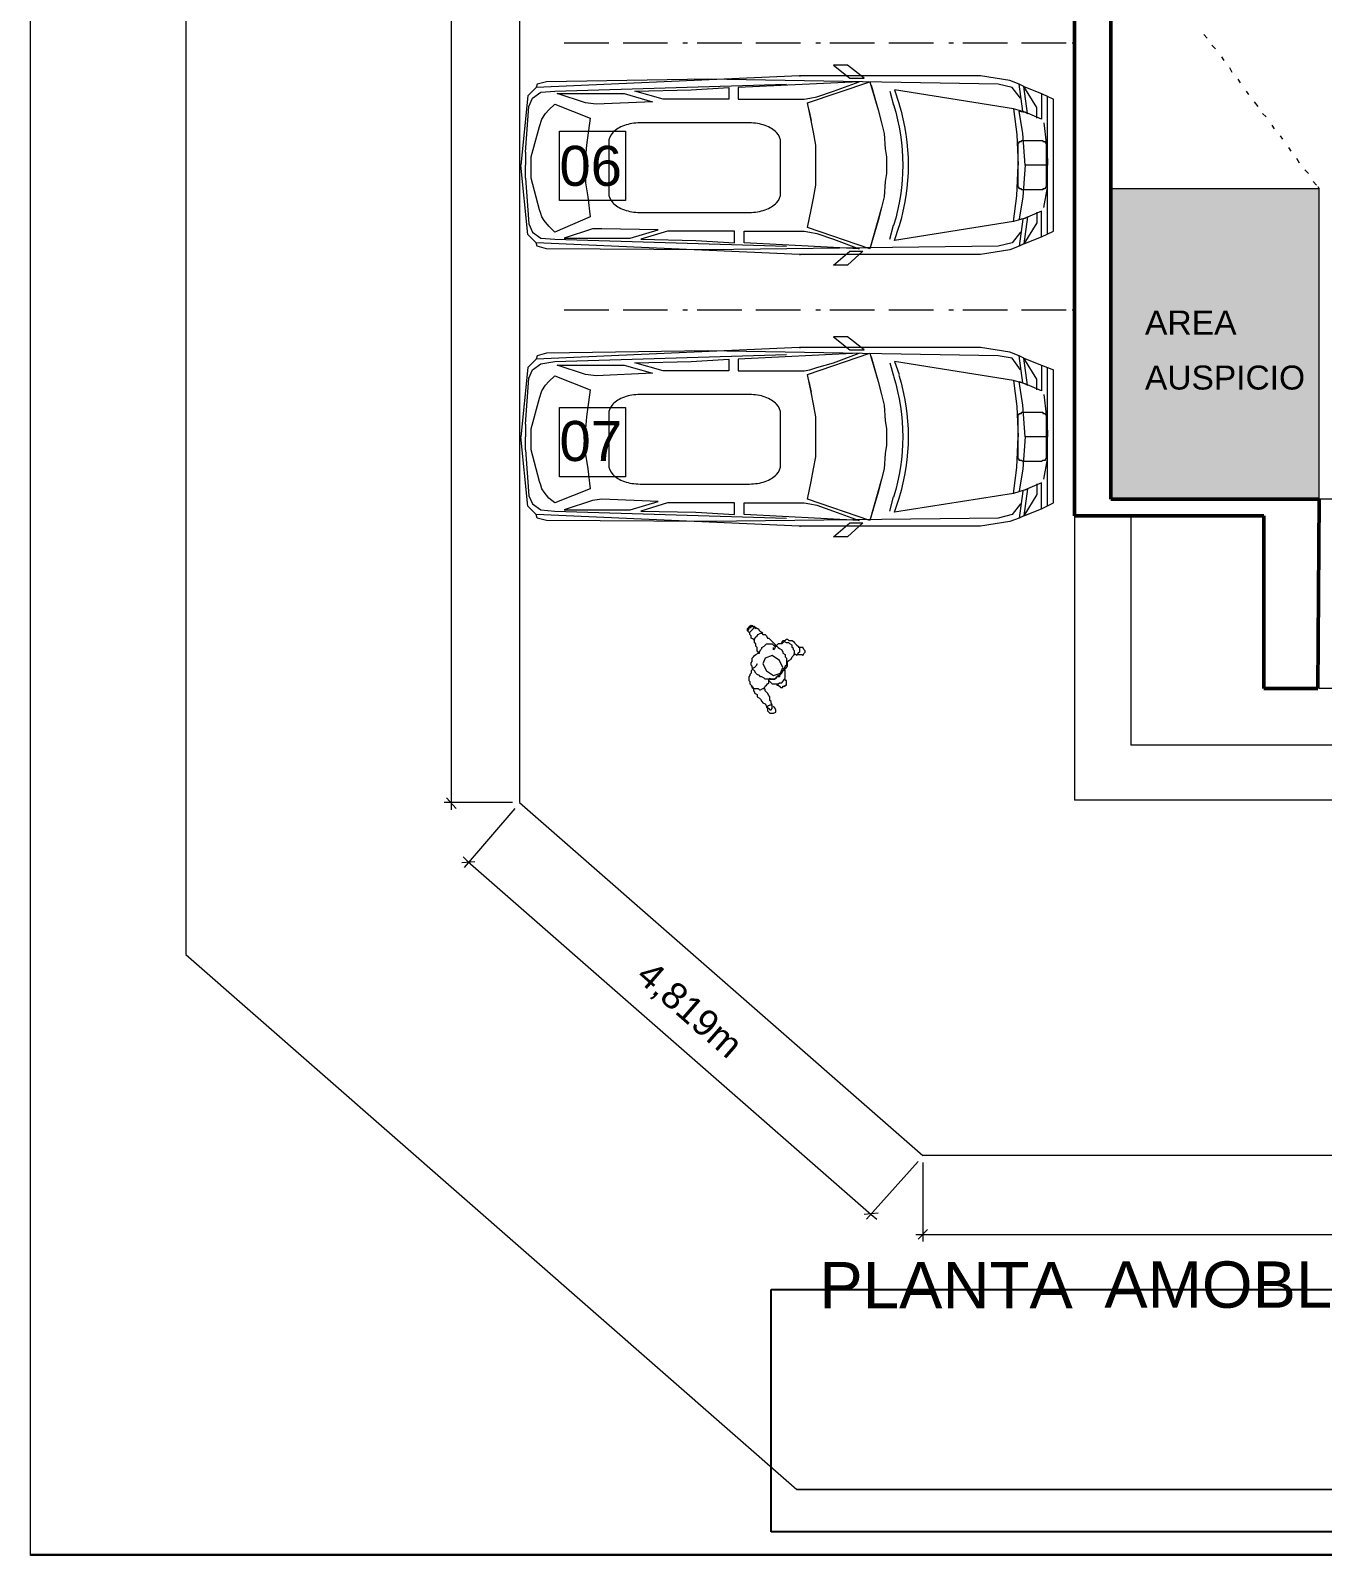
# Model space of a CAD drawing. Header units: millimetres. Extents: x 0.4 to 34.5, y 0.3 to 53.8.
# Drawn here: x 0.35 to 11.98, y 0.34 to 14.07 of the extents above; entities that cross this region are included whole.
import ezdxf

# ---------------------------------------------------------------- set-up
doc = ezdxf.new("R2010")
doc.units = ezdxf.units.MM
doc.header["$MEASUREMENT"] = 0
doc.layers.add('Layer 1', color=7, linetype='Continuous')
picture_1 = doc.add_image_def('image1.png', size_in_pixel=(650, 299))

# ---------------------------------------------------------------- blocks, each defined once
blk = doc.blocks.new('block 3')
at = {"layer": 'Layer 1', "lineweight": 0}
blk.add_lwpolyline([(7.021, 0.556), (12.249, 0.556), (12.249, 2.736), (7.021, 2.736), (7.021, 0.556)], dxfattribs=at)
at = {"layer": 'Layer 1'}
image = blk.add_image(picture_1, insert=(7.021, 0.556), size_in_units=(5.228, 2.18), dxfattribs=at)
blk = doc.blocks.new('block 2')
at = {"layer": 'Layer 1', "lineweight": 0}
blk.add_lwpolyline([(7.021, 2.736), (12.249, 2.736), (12.249, 0.556), (7.021, 0.556), (7.021, 2.736)], dxfattribs=at)
at = {"layer": 'Layer 1'}
blk.add_blockref('block 3', (0, 0), dxfattribs=at)

msp = doc.modelspace()

# ---------------------------------------------------------------- hatches: boundary and pattern name
at = {"layer": 'Layer 1', "true_color": 0xdddddd}
msp.add_hatch(color=254, dxfattribs=at).paths.add_polyline_path([(10.079, 9.848), (11.953, 9.848), (11.953, 12.642), (10.079, 12.642)])

# ---------------------------------------------------------------- linework, layer by layer
at = {"layer": 'Layer 1', "color": 7, "lineweight": 5, "true_color": 0xffffff}
for points in [[(30.94, 35.704), (30.051, 53.654), (1.75, 51.58), (1.75, 5.752), (7.253, 0.937), (32.686, 0.937), (32.326, 8.144)], [(1.75, 51.58), (1.75, 5.752)], [(4.756, 44.372), (4.756, 7.118)], [(10.915, 14.029), (10.947, 13.997)], [(5.158, 13.955), (5.56, 13.955)], [(5.687, 13.955), (6.089, 13.955)], [(6.227, 13.955), (6.269, 13.955)], [(6.354, 13.955), (6.756, 13.955)], [(6.883, 13.955), (7.285, 13.955)], [(7.423, 13.955), (7.465, 13.955)], [(7.55, 13.955), (7.952, 13.955)], [(8.079, 13.955), (8.481, 13.955)], [(8.619, 13.955), (8.661, 13.955)], [(8.746, 13.955), (9.148, 13.955)], [(9.275, 13.955), (9.677, 13.955)], [(9.73, 13.955), (9.751, 13.955)], [(10.989, 13.933), (11.021, 13.902)], [(7.857, 13.637), (7.708, 13.754), (7.581, 13.754), (7.73, 13.637), (7.857, 13.637)], [(11.074, 13.828), (11.095, 13.796)], [(11.148, 13.732), (11.169, 13.69)], [(7.275, 13.658), (4.904, 13.552)], [(9.264, 13.457), (9.19, 13.552), (9.063, 13.584), (6.449, 13.627), (4.999, 13.605), (4.914, 13.584), (4.904, 13.552)], [(7.581, 13.521), (7.814, 13.605), (6.724, 13.552), (6.724, 13.447), (7.253, 13.447), (7.317, 13.447), (7.37, 13.457), (7.433, 13.468), (7.581, 13.521)], [(9.476, 13.235), (9.497, 13.055), (9.508, 12.896), (9.508, 12.854), (9.307, 12.854), (9.285, 13.14), (9.254, 13.341), (9.307, 13.33), (9.328, 13.32), (9.296, 13.563), (9.254, 13.584), (9.169, 13.616), (8.904, 13.658), (7.275, 13.658), (7.285, 13.658)], [(7.423, 12.854), (7.423, 12.939), (7.423, 13.034), (7.402, 13.15), (7.38, 13.256), (7.349, 13.415), (7.91, 13.605), (7.984, 13.351), (8.015, 13.235), (8.037, 13.14), (8.047, 13.002), (8.058, 12.928), (8.058, 12.854), (8.058, 12.78), (8.047, 12.706), (8.037, 12.568), (8.015, 12.473), (7.984, 12.356), (7.91, 12.102), (7.349, 12.293), (7.38, 12.452), (7.402, 12.558), (7.423, 12.674), (7.423, 12.769), (7.423, 12.854)], [(11.222, 13.627), (11.243, 13.595)], [(4.904, 13.552), (4.83, 13.478), (4.766, 12.854)], [(4.84, 13.383), (4.872, 13.457), (4.946, 13.51), (5.073, 13.521), (7.158, 13.584)], [(5.348, 13.415), (5.094, 13.5), (5.698, 13.5), (5.952, 13.425), (5.444, 13.404), (5.348, 13.415)], [(6.64, 13.552), (6.64, 13.447), (6.047, 13.447), (5.793, 13.521), (6.301, 13.531), (6.64, 13.552)], [(7.92, 13.574), (7.984, 13.351)], [(8.089, 13.521), (8.121, 13.394)], [(9.201, 13.362), (8.132, 13.531)], [(8.132, 13.531), (8.174, 13.404)], [(9.296, 13.563), (9.455, 13.5), (9.455, 13.267), (9.307, 13.33), (9.201, 13.362), (9.233, 13.129), (9.243, 12.854)], [(9.285, 13.341), (9.254, 13.584)], [(9.412, 13.373), (9.296, 13.563)], [(9.455, 13.5), (9.561, 13.447)], [(9.508, 12.229), (9.508, 13.478)], [(11.296, 13.521), (11.318, 13.489)], [(4.809, 12.97), (4.84, 13.383)], [(5.073, 13.404), (5.391, 13.277), (5.359, 13.034), (5.348, 12.928), (5.348, 12.833), (5.348, 12.695), (5.369, 12.568), (5.391, 12.388), (5.073, 12.251), (5.02, 12.304), (4.978, 12.356), (4.957, 12.388), (4.946, 12.42), (4.936, 12.452), (4.861, 12.737), (4.861, 12.928), (4.936, 13.203), (4.957, 13.267), (4.988, 13.32), (5.02, 13.351), (5.073, 13.404)], [(7.359, 13.351), (7.38, 13.256)], [(9.412, 13.277), (9.412, 13.373)], [(9.561, 12.261), (9.561, 13.447)], [(11.37, 13.425), (11.402, 13.383)], [(11.445, 13.32), (11.476, 13.288)], [(11.529, 13.214), (11.55, 13.182)], [(9.455, 13.076), (9.465, 13.076), (9.465, 13.066), (9.476, 13.066), (9.487, 13.066), (9.487, 13.055), (9.497, 13.055), (9.497, 13.044), (9.497, 13.034), (9.497, 12.674), (9.497, 12.663), (9.497, 12.653), (9.487, 12.653), (9.487, 12.642), (9.476, 12.642), (9.465, 12.642), (9.465, 12.632), (9.455, 12.632), (9.285, 12.632), (9.275, 12.632), (9.275, 12.642), (9.264, 12.642), (9.254, 12.642), (9.254, 12.653), (9.243, 12.653), (9.243, 12.663), (9.243, 12.674), (9.243, 13.034), (9.243, 13.044), (9.243, 13.055), (9.254, 13.055), (9.254, 13.066), (9.264, 13.066), (9.275, 13.066), (9.275, 13.076), (9.285, 13.076), (9.455, 13.076)], [(11.603, 13.119), (11.624, 13.087)], [(4.809, 12.97), (4.809, 12.854)], [(11.677, 13.013), (11.699, 12.981)], [(11.751, 12.917), (11.773, 12.875)], [(4.904, 12.155), (4.83, 12.229), (4.766, 12.854)], [(4.809, 12.737), (4.809, 12.854)], [(9.476, 12.473), (9.508, 12.653), (9.508, 12.812), (9.508, 12.854), (9.307, 12.854), (9.285, 12.568), (9.254, 12.367), (9.307, 12.378), (9.328, 12.388), (9.296, 12.145), (9.254, 12.124), (9.169, 12.092), (8.904, 12.05), (7.275, 12.05), (7.285, 12.05)], [(9.296, 12.145), (9.455, 12.208), (9.455, 12.441), (9.307, 12.378), (9.201, 12.346), (9.233, 12.579), (9.243, 12.854)], [(11.826, 12.812), (11.857, 12.78)], [(4.809, 12.737), (4.84, 12.325)], [(10.079, 9.848), (11.953, 9.848), (11.953, 12.642), (10.079, 12.642), (10.079, 9.848)], [(11.9, 12.706), (11.931, 12.674)], [(11.942, 12.663), (11.953, 12.642)], [(8.015, 12.473), (7.91, 12.102)], [(9.285, 12.367), (9.254, 12.124)], [(9.412, 12.431), (9.412, 12.335)], [(4.84, 12.325), (4.872, 12.251), (4.946, 12.198), (5.073, 12.187), (7.158, 12.124)], [(9.264, 12.251), (9.19, 12.155), (9.063, 12.124), (6.449, 12.092), (4.999, 12.102), (4.914, 12.124), (4.904, 12.155)], [(5.412, 12.282), (5.158, 12.198), (5.75, 12.198), (6.004, 12.272), (5.496, 12.282), (5.412, 12.282)], [(6.692, 12.155), (6.692, 12.261), (6.089, 12.261), (5.846, 12.187), (6.343, 12.177), (6.692, 12.155)], [(6.184, 12.261), (6.089, 12.261)], [(7.581, 12.187), (7.814, 12.102), (6.777, 12.155), (6.777, 12.261), (7.253, 12.261), (7.317, 12.261), (7.37, 12.251), (7.433, 12.24), (7.581, 12.187)], [(6.777, 12.261), (7.253, 12.261)], [(8.089, 12.187), (8.121, 12.314)], [(9.201, 12.346), (8.132, 12.177)], [(8.132, 12.177), (8.174, 12.304)], [(9.412, 12.335), (9.296, 12.145)], [(9.455, 12.208), (9.561, 12.261)], [(7.275, 12.05), (4.904, 12.155)], [(7.846, 12.081), (7.708, 11.954), (7.581, 11.954), (7.73, 12.081), (7.846, 12.081)], [(5.158, 11.552), (5.56, 11.552)], [(5.687, 11.552), (6.089, 11.552)], [(6.227, 11.552), (6.269, 11.552)], [(6.354, 11.552), (6.756, 11.552)], [(6.883, 11.552), (7.285, 11.552)], [(7.423, 11.552), (7.465, 11.552)], [(7.55, 11.552), (7.952, 11.552)], [(8.079, 11.552), (8.481, 11.552)], [(8.619, 11.552), (8.661, 11.552)], [(8.746, 11.552), (9.148, 11.552)], [(9.275, 11.552), (9.677, 11.552)], [(9.73, 11.552), (9.751, 11.552)], [(7.857, 11.192), (7.708, 11.309), (7.581, 11.309), (7.73, 11.192), (7.857, 11.192)], [(4.84, 10.938), (4.872, 11.012), (4.946, 11.065), (5.073, 11.086), (7.158, 11.15)], [(7.275, 11.213), (4.904, 11.108)], [(9.264, 11.012), (9.19, 11.118), (9.063, 11.139), (6.449, 11.182), (4.999, 11.161), (4.914, 11.139), (4.904, 11.108)], [(7.581, 11.076), (7.814, 11.161), (6.724, 11.108), (6.724, 11.002), (7.253, 11.002), (7.317, 11.002), (7.37, 11.012), (7.433, 11.034), (7.581, 11.076)], [(9.476, 10.79), (9.497, 10.61), (9.508, 10.451), (9.508, 10.409), (9.307, 10.409), (9.285, 10.695), (9.254, 10.907), (9.307, 10.885), (9.328, 10.875), (9.296, 11.118), (9.254, 11.139), (9.169, 11.171), (8.904, 11.213), (7.275, 11.213), (7.285, 11.213)], [(7.423, 10.409), (7.423, 10.504), (7.423, 10.589), (7.402, 10.705), (7.38, 10.811), (7.349, 10.97), (7.91, 11.161), (7.984, 10.907), (8.015, 10.79), (8.037, 10.695), (8.047, 10.557), (8.058, 10.483), (8.058, 10.409), (8.058, 10.335), (8.047, 10.261), (8.037, 10.123), (8.015, 10.028), (7.984, 9.912), (7.91, 9.658), (7.349, 9.848), (7.38, 10.007), (7.402, 10.123), (7.423, 10.229), (7.423, 10.324), (7.423, 10.409)], [(7.92, 11.129), (7.984, 10.907)], [(9.296, 11.118), (9.455, 11.055), (9.455, 10.822), (9.307, 10.885), (9.201, 10.917), (9.233, 10.684), (9.243, 10.409)], [(9.285, 10.896), (9.254, 11.139)], [(9.412, 10.928), (9.296, 11.118)], [(4.904, 11.108), (4.83, 11.034), (4.766, 10.409)], [(5.348, 10.97), (5.094, 11.055), (5.698, 11.055), (5.952, 10.981), (5.444, 10.959), (5.348, 10.97)], [(6.64, 11.108), (6.64, 11.002), (6.047, 11.002), (5.793, 11.076), (6.301, 11.086), (6.64, 11.108)], [(8.089, 11.076), (8.121, 10.959)], [(9.201, 10.917), (8.132, 11.086)], [(8.132, 11.086), (8.174, 10.97)], [(9.455, 11.055), (9.561, 11.012)], [(9.508, 9.785), (9.508, 11.034)], [(9.561, 9.816), (9.561, 11.012)], [(4.809, 10.525), (4.84, 10.938)], [(5.073, 10.959), (5.391, 10.832), (5.359, 10.589), (5.348, 10.483), (5.348, 10.388), (5.348, 10.25), (5.369, 10.123), (5.391, 9.943), (5.073, 9.816), (5.02, 9.859), (4.978, 9.912), (4.957, 9.943), (4.946, 9.975), (4.936, 10.007), (4.861, 10.293), (4.861, 10.483), (4.936, 10.758), (4.957, 10.822), (4.988, 10.875), (5.02, 10.907), (5.073, 10.959)], [(7.359, 10.907), (7.38, 10.811)], [(9.412, 10.832), (9.412, 10.928)], [(9.455, 10.631), (9.465, 10.631), (9.465, 10.621), (9.476, 10.621), (9.487, 10.621), (9.487, 10.61), (9.497, 10.61), (9.497, 10.6), (9.497, 10.589), (9.497, 10.229), (9.497, 10.219), (9.497, 10.208), (9.487, 10.208), (9.487, 10.197), (9.476, 10.197), (9.465, 10.197), (9.455, 10.187), (9.285, 10.187), (9.275, 10.197), (9.264, 10.197), (9.254, 10.197), (9.254, 10.208), (9.243, 10.208), (9.243, 10.219), (9.243, 10.229), (9.243, 10.589), (9.243, 10.6), (9.243, 10.61), (9.254, 10.61), (9.254, 10.621), (9.264, 10.621), (9.275, 10.621), (9.275, 10.631), (9.285, 10.631), (9.455, 10.631)], [(4.809, 10.525), (4.809, 10.409)], [(4.904, 9.711), (4.83, 9.785), (4.766, 10.409)], [(4.809, 10.293), (4.809, 10.409)], [(4.809, 10.293), (4.84, 9.88)], [(9.476, 10.028), (9.508, 10.208), (9.508, 10.377), (9.508, 10.409), (9.307, 10.409), (9.285, 10.123), (9.254, 9.922), (9.307, 9.933), (9.328, 9.943), (9.296, 9.7), (9.254, 9.679), (9.169, 9.647), (8.904, 9.605), (7.275, 9.605), (7.285, 9.605)], [(9.296, 9.7), (9.455, 9.763), (9.455, 9.996), (9.307, 9.933), (9.201, 9.901), (9.233, 10.134), (9.243, 10.409)], [(8.015, 10.028), (7.91, 9.658)], [(4.84, 9.88), (4.872, 9.806), (4.946, 9.753), (5.073, 9.742), (7.158, 9.679)], [(9.201, 9.901), (8.132, 9.732)], [(9.285, 9.922), (9.254, 9.679)], [(9.412, 9.89), (9.296, 9.7)], [(9.412, 9.986), (9.412, 9.89)], [(9.264, 9.806), (9.19, 9.711), (9.063, 9.679), (6.449, 9.647), (4.999, 9.658), (4.914, 9.679), (4.904, 9.711)], [(5.412, 9.838), (5.158, 9.753), (5.75, 9.753), (6.004, 9.827), (5.496, 9.848), (5.412, 9.838)], [(6.692, 9.711), (6.692, 9.816), (6.089, 9.816), (5.846, 9.742), (6.343, 9.732), (6.692, 9.711)], [(6.184, 9.816), (6.089, 9.816)], [(7.581, 9.742), (7.814, 9.658), (6.777, 9.711), (6.777, 9.816), (7.253, 9.816), (7.317, 9.816), (7.37, 9.806), (7.433, 9.795), (7.581, 9.742)], [(6.777, 9.816), (7.253, 9.816)], [(8.089, 9.742), (8.121, 9.869)], [(8.132, 9.732), (8.174, 9.859)], [(9.455, 9.763), (9.561, 9.816)], [(16.556, 9.848), (11.953, 9.848)], [(7.275, 9.605), (4.904, 9.711)], [(7.846, 9.636), (7.708, 9.509), (7.581, 9.509), (7.73, 9.636), (7.846, 9.636)], [(9.751, 9.7), (9.751, 7.139)], [(10.259, 9.7), (10.259, 7.636)], [(6.83, 8.631), (6.83, 8.642), (6.819, 8.652), (6.809, 8.663), (6.809, 8.673), (6.809, 8.684), (6.819, 8.695), (6.83, 8.705), (6.841, 8.716), (6.841, 8.705), (6.851, 8.716), (6.851, 8.705), (6.862, 8.705), (6.872, 8.695), (6.883, 8.684)], [(6.819, 8.652), (6.809, 8.663), (6.809, 8.673), (6.819, 8.673), (6.819, 8.684), (6.83, 8.695), (6.841, 8.695), (6.841, 8.705), (6.851, 8.705), (6.862, 8.705), (6.872, 8.705), (6.872, 8.695), (6.883, 8.695), (6.883, 8.684)], [(6.872, 8.578), (6.862, 8.589), (6.841, 8.599), (6.841, 8.62), (6.83, 8.631), (6.83, 8.642), (6.83, 8.652), (6.841, 8.663), (6.862, 8.684), (6.862, 8.695), (6.883, 8.695), (6.894, 8.684), (6.904, 8.684), (6.915, 8.663), (6.936, 8.652), (6.946, 8.642)], [(6.894, 8.366), (6.883, 8.345), (6.872, 8.335), (6.851, 8.324), (6.851, 8.313), (6.841, 8.303), (6.841, 8.282), (6.83, 8.271), (6.83, 8.261), (6.819, 8.25), (6.819, 8.239), (6.819, 8.218), (6.83, 8.208), (6.83, 8.186), (6.841, 8.176), (6.851, 8.165), (6.862, 8.144), (6.872, 8.144), (6.894, 8.144), (6.904, 8.144), (6.915, 8.134), (6.925, 8.134), (6.946, 8.144), (6.957, 8.144), (6.968, 8.165), (6.978, 8.176), (6.989, 8.186), (6.999, 8.197), (6.999, 8.218), (6.999, 8.229), (7.01, 8.239), (7.01, 8.229), (7.021, 8.229), (7.031, 8.229), (7.052, 8.229), (7.063, 8.239), (7.073, 8.25), (7.084, 8.261), (7.105, 8.271), (7.116, 8.282), (7.126, 8.303), (7.137, 8.313), (7.148, 8.324), (7.158, 8.335), (7.169, 8.345), (7.169, 8.366), (7.169, 8.377), (7.169, 8.388), (7.179, 8.398), (7.2, 8.409), (7.211, 8.43), (7.222, 8.441), (7.232, 8.451), (7.232, 8.462), (7.232, 8.483), (7.222, 8.493), (7.222, 8.504), (7.211, 8.515), (7.211, 8.536), (7.19, 8.546), (7.179, 8.557), (7.169, 8.557), (7.158, 8.557), (7.137, 8.568), (7.126, 8.557), (7.116, 8.546), (7.105, 8.546), (7.084, 8.546), (7.073, 8.536), (7.063, 8.525), (7.052, 8.504), (7.042, 8.493), (7.042, 8.515)], [(7.01, 8.229), (6.989, 8.229), (6.978, 8.229), (6.968, 8.229), (6.957, 8.239), (6.936, 8.25), (6.925, 8.25), (6.915, 8.261), (6.894, 8.271), (6.883, 8.282), (6.872, 8.303), (6.862, 8.313), (6.851, 8.335), (6.851, 8.345), (6.841, 8.356), (6.841, 8.377), (6.851, 8.388), (6.851, 8.398), (6.851, 8.419), (6.862, 8.43), (6.872, 8.441), (6.883, 8.451), (6.904, 8.462), (6.915, 8.462), (6.915, 8.472), (6.925, 8.493), (6.936, 8.504), (6.936, 8.515), (6.957, 8.525), (6.968, 8.536), (6.978, 8.546), (6.989, 8.546), (6.999, 8.546), (7.021, 8.546), (7.031, 8.546), (7.042, 8.536), (7.052, 8.525), (7.073, 8.525), (7.084, 8.515), (7.095, 8.504), (7.116, 8.493), (7.126, 8.472), (7.126, 8.462), (7.148, 8.451), (7.148, 8.43), (7.158, 8.419), (7.158, 8.409), (7.158, 8.388), (7.158, 8.377), (7.158, 8.366), (7.158, 8.356), (7.148, 8.345), (7.137, 8.324), (7.137, 8.313), (7.126, 8.303), (7.116, 8.292), (7.105, 8.282), (7.095, 8.261), (7.095, 8.25), (7.073, 8.25), (7.063, 8.239), (7.052, 8.229), (7.031, 8.229), (7.021, 8.229), (7.01, 8.229)], [(6.915, 8.472), (6.904, 8.472), (6.894, 8.483), (6.894, 8.504), (6.894, 8.515), (6.883, 8.525), (6.883, 8.546), (6.872, 8.557), (6.872, 8.568), (6.872, 8.578), (6.872, 8.589), (6.883, 8.61), (6.894, 8.62), (6.904, 8.631), (6.925, 8.642), (6.936, 8.642), (6.946, 8.631), (6.968, 8.631), (6.978, 8.62), (6.989, 8.599), (6.999, 8.599), (7.021, 8.578), (7.031, 8.568), (7.042, 8.557), (7.052, 8.546), (7.073, 8.525), (7.052, 8.536)], [(7.116, 8.557), (7.126, 8.578), (7.148, 8.578), (7.158, 8.589), (7.169, 8.589), (7.179, 8.578), (7.2, 8.578), (7.211, 8.578), (7.222, 8.568), (7.232, 8.557), (7.253, 8.536), (7.264, 8.525), (7.275, 8.515), (7.275, 8.493), (7.275, 8.483), (7.275, 8.472), (7.264, 8.462), (7.253, 8.441), (7.243, 8.451), (7.222, 8.451)], [(7.253, 8.451), (7.264, 8.451), (7.285, 8.451), (7.296, 8.451), (7.306, 8.441), (7.317, 8.462), (7.327, 8.472), (7.327, 8.483), (7.317, 8.493), (7.306, 8.515), (7.296, 8.515), (7.285, 8.515), (7.264, 8.515)], [(7.095, 8.398), (7.031, 8.441), (6.968, 8.419), (6.946, 8.366), (6.978, 8.303), (7.042, 8.261), (7.105, 8.282), (7.126, 8.335), (7.095, 8.398)], [(6.999, 8.218), (7.01, 8.208), (7.021, 8.197), (7.031, 8.186), (7.042, 8.186), (7.063, 8.186), (7.073, 8.186), (7.084, 8.186), (7.095, 8.197), (7.116, 8.197), (7.126, 8.208), (7.137, 8.229), (7.148, 8.239), (7.148, 8.25), (7.148, 8.261), (7.148, 8.271), (7.148, 8.292), (7.148, 8.303), (7.148, 8.313), (7.126, 8.324)], [(6.841, 8.165), (6.851, 8.155), (6.862, 8.144), (6.862, 8.123), (6.872, 8.112), (6.872, 8.102), (6.894, 8.091), (6.894, 8.07), (6.915, 8.059), (6.925, 8.049), (6.936, 8.028), (6.946, 8.017), (6.968, 8.007), (6.978, 7.985), (6.978, 7.975), (6.999, 7.964), (7.01, 7.954), (7.021, 7.954), (7.031, 7.964), (7.031, 7.975), (7.031, 7.985), (7.031, 7.996), (7.021, 8.017), (7.021, 8.028), (7.01, 8.038), (7.01, 8.059), (7.01, 8.07), (6.999, 8.081), (6.989, 8.102), (6.978, 8.112), (6.968, 8.123), (6.968, 8.134), (6.957, 8.155)], [(7.073, 8.186), (7.073, 8.176), (7.084, 8.176), (7.095, 8.165), (7.105, 8.155), (7.116, 8.155), (7.126, 8.155), (7.126, 8.165), (7.137, 8.165), (7.148, 8.165), (7.148, 8.176), (7.158, 8.176), (7.158, 8.186), (7.158, 8.197), (7.158, 8.208), (7.158, 8.218), (7.148, 8.218), (7.148, 8.229), (7.137, 8.229)], [(17.456, 8.144), (11.953, 8.144)], [(7.031, 7.996), (7.021, 7.996), (7.01, 7.996), (6.989, 7.985), (6.989, 7.975), (6.989, 7.964), (6.989, 7.943), (6.999, 7.932), (7.01, 7.922), (7.021, 7.922), (7.031, 7.922), (7.042, 7.922), (7.063, 7.932), (7.063, 7.943), (7.063, 7.954), (7.052, 7.975), (7.042, 7.985)], [(17.752, 7.636), (10.259, 7.636)], [(17.752, 7.139), (9.751, 7.139)], [(4.756, 7.118), (8.386, 3.942)], [(1.75, 5.752), (7.253, 0.937)], [(32.411, 3.942), (8.386, 3.942)], [(32.686, 0.937), (7.253, 0.937)]]:
    msp.add_lwpolyline(points, dxfattribs=at)
at = {"layer": 'Layer 1', "lineweight": 0}
for points in [[(0.353, 53.58), (34.538, 53.58), (34.538, 0.344), (0.353, 0.344), (0.353, 53.58)], [(0.353, 53.58), (34.529, 53.58), (34.529, 0.353), (0.353, 0.353), (0.353, 53.58)], [(5.115, 13.161), (5.708, 13.161), (5.708, 12.536), (5.115, 12.536), (5.115, 13.161)], [(10.079, 9.848), (11.953, 9.848), (11.953, 12.642), (10.079, 12.642), (10.079, 9.848)], [(5.115, 10.674), (5.708, 10.674), (5.708, 10.049), (5.115, 10.049), (5.115, 10.674)], [(6.83, 8.631), (6.83, 8.642), (6.819, 8.652), (6.809, 8.663), (6.809, 8.673), (6.809, 8.684), (6.819, 8.695), (6.83, 8.705), (6.841, 8.716), (6.841, 8.705), (6.851, 8.716), (6.851, 8.705), (6.862, 8.705), (6.872, 8.695), (6.883, 8.684)], [(6.819, 8.652), (6.809, 8.663), (6.809, 8.673), (6.819, 8.673), (6.819, 8.684), (6.83, 8.695), (6.841, 8.695), (6.841, 8.705), (6.851, 8.705), (6.862, 8.705), (6.872, 8.705), (6.872, 8.695), (6.883, 8.695), (6.883, 8.684)], [(6.872, 8.578), (6.862, 8.589), (6.841, 8.599), (6.841, 8.62), (6.83, 8.631), (6.83, 8.642), (6.83, 8.652), (6.841, 8.663), (6.862, 8.684), (6.862, 8.695), (6.883, 8.695), (6.894, 8.684), (6.904, 8.684), (6.915, 8.663), (6.936, 8.652), (6.946, 8.642)], [(6.894, 8.366), (6.883, 8.345), (6.872, 8.335), (6.851, 8.324), (6.851, 8.313), (6.841, 8.303), (6.841, 8.282), (6.83, 8.271), (6.83, 8.261), (6.819, 8.25), (6.819, 8.239), (6.819, 8.218), (6.83, 8.208), (6.83, 8.186), (6.841, 8.176), (6.851, 8.165), (6.862, 8.144), (6.872, 8.144), (6.894, 8.144), (6.904, 8.144), (6.915, 8.134), (6.925, 8.134), (6.946, 8.144), (6.957, 8.144), (6.968, 8.165), (6.978, 8.176), (6.989, 8.186), (6.999, 8.197), (6.999, 8.218), (6.999, 8.229), (7.01, 8.239), (7.01, 8.229), (7.021, 8.229), (7.031, 8.229), (7.052, 8.229), (7.063, 8.239), (7.073, 8.25), (7.084, 8.261), (7.105, 8.271), (7.116, 8.282), (7.126, 8.303), (7.137, 8.313), (7.148, 8.324), (7.158, 8.335), (7.169, 8.345), (7.169, 8.366), (7.169, 8.377), (7.169, 8.388), (7.179, 8.398), (7.2, 8.409), (7.211, 8.43), (7.222, 8.441), (7.232, 8.451), (7.232, 8.462), (7.232, 8.483), (7.222, 8.493), (7.222, 8.504), (7.211, 8.515), (7.211, 8.536), (7.19, 8.546), (7.179, 8.557), (7.169, 8.557), (7.158, 8.557), (7.137, 8.568), (7.126, 8.557), (7.116, 8.546), (7.105, 8.546), (7.084, 8.546), (7.073, 8.536), (7.063, 8.525), (7.052, 8.504), (7.042, 8.493), (7.042, 8.515)], [(7.01, 8.229), (6.989, 8.229), (6.978, 8.229), (6.968, 8.229), (6.957, 8.239), (6.936, 8.25), (6.925, 8.25), (6.915, 8.261), (6.894, 8.271), (6.883, 8.282), (6.872, 8.303), (6.862, 8.313), (6.851, 8.335), (6.851, 8.345), (6.841, 8.356), (6.841, 8.377), (6.851, 8.388), (6.851, 8.398), (6.851, 8.419), (6.862, 8.43), (6.872, 8.441), (6.883, 8.451), (6.904, 8.462), (6.915, 8.462), (6.915, 8.472), (6.925, 8.493), (6.936, 8.504), (6.936, 8.515), (6.957, 8.525), (6.968, 8.536), (6.978, 8.546), (6.989, 8.546), (6.999, 8.546), (7.021, 8.546), (7.031, 8.546), (7.042, 8.536), (7.052, 8.525), (7.073, 8.525), (7.084, 8.515), (7.095, 8.504), (7.116, 8.493), (7.126, 8.472), (7.126, 8.462), (7.148, 8.451), (7.148, 8.43), (7.158, 8.419), (7.158, 8.409), (7.158, 8.388), (7.158, 8.377), (7.158, 8.366), (7.158, 8.356), (7.148, 8.345), (7.137, 8.324), (7.137, 8.313), (7.126, 8.303), (7.116, 8.292), (7.105, 8.282), (7.095, 8.261), (7.095, 8.25), (7.073, 8.25), (7.063, 8.239), (7.052, 8.229), (7.031, 8.229), (7.021, 8.229), (7.01, 8.229)], [(6.915, 8.472), (6.904, 8.472), (6.894, 8.483), (6.894, 8.504), (6.894, 8.515), (6.883, 8.525), (6.883, 8.546), (6.872, 8.557), (6.872, 8.568), (6.872, 8.578), (6.872, 8.589), (6.883, 8.61), (6.894, 8.62), (6.904, 8.631), (6.925, 8.642), (6.936, 8.642), (6.946, 8.631), (6.968, 8.631), (6.978, 8.62), (6.989, 8.599), (6.999, 8.599), (7.021, 8.578), (7.031, 8.568), (7.042, 8.557), (7.052, 8.546), (7.073, 8.525), (7.052, 8.536)], [(7.116, 8.557), (7.126, 8.578), (7.148, 8.578), (7.158, 8.589), (7.169, 8.589), (7.179, 8.578), (7.2, 8.578), (7.211, 8.578), (7.222, 8.568), (7.232, 8.557), (7.253, 8.536), (7.264, 8.525), (7.275, 8.515), (7.275, 8.493), (7.275, 8.483), (7.275, 8.472), (7.264, 8.462), (7.253, 8.441), (7.243, 8.451), (7.222, 8.451)], [(7.253, 8.451), (7.264, 8.451), (7.285, 8.451), (7.296, 8.451), (7.306, 8.441), (7.317, 8.462), (7.327, 8.472), (7.327, 8.483), (7.317, 8.493), (7.306, 8.515), (7.296, 8.515), (7.285, 8.515), (7.264, 8.515)], [(7.095, 8.398), (7.031, 8.441), (6.968, 8.419), (6.946, 8.366), (6.978, 8.303), (7.042, 8.261), (7.105, 8.282), (7.126, 8.335), (7.095, 8.398)], [(6.999, 8.218), (7.01, 8.208), (7.021, 8.197), (7.031, 8.186), (7.042, 8.186), (7.063, 8.186), (7.073, 8.186), (7.084, 8.186), (7.095, 8.197), (7.116, 8.197), (7.126, 8.208), (7.137, 8.229), (7.148, 8.239), (7.148, 8.25), (7.148, 8.261), (7.148, 8.271), (7.148, 8.292), (7.148, 8.303), (7.148, 8.313), (7.126, 8.324)], [(6.841, 8.165), (6.851, 8.155), (6.862, 8.144), (6.862, 8.123), (6.872, 8.112), (6.872, 8.102), (6.894, 8.091), (6.894, 8.07), (6.915, 8.059), (6.925, 8.049), (6.936, 8.028), (6.946, 8.017), (6.968, 8.007), (6.978, 7.985), (6.978, 7.975), (6.999, 7.964), (7.01, 7.954), (7.021, 7.954), (7.031, 7.964), (7.031, 7.975), (7.031, 7.985), (7.031, 7.996), (7.021, 8.017), (7.021, 8.028), (7.01, 8.038), (7.01, 8.059), (7.01, 8.07), (6.999, 8.081), (6.989, 8.102), (6.978, 8.112), (6.968, 8.123), (6.968, 8.134), (6.957, 8.155)], [(7.073, 8.186), (7.073, 8.176), (7.084, 8.176), (7.095, 8.165), (7.105, 8.155), (7.116, 8.155), (7.126, 8.155), (7.126, 8.165), (7.137, 8.165), (7.148, 8.165), (7.148, 8.176), (7.158, 8.176), (7.158, 8.186), (7.158, 8.197), (7.158, 8.208), (7.158, 8.218), (7.148, 8.218), (7.148, 8.229), (7.137, 8.229)], [(7.031, 7.996), (7.021, 7.996), (7.01, 7.996), (6.989, 7.985), (6.989, 7.975), (6.989, 7.964), (6.989, 7.943), (6.999, 7.932), (7.01, 7.922), (7.021, 7.922), (7.031, 7.922), (7.042, 7.922), (7.063, 7.932), (7.063, 7.943), (7.063, 7.954), (7.052, 7.975), (7.042, 7.985)]]:
    msp.add_lwpolyline(points, dxfattribs=at)
at = {"layer": 'Layer 1', "color": 1, "lineweight": 5, "true_color": 0xff0000}
for points in [[(4.142, 7.118), (4.142, 51.791)], [(4.692, 7.118), (4.078, 7.118)], [(4.142, 7.054), (4.142, 7.118)], [(4.713, 7.065), (4.258, 6.535)], [(4.248, 6.631), (4.29, 6.588)], [(4.29, 6.588), (7.92, 3.413)], [(8.343, 3.89), (7.878, 3.371)], [(8.386, 3.879), (8.386, 3.17)], [(7.92, 3.413), (7.973, 3.371)], [(8.322, 3.233), (8.386, 3.233)], [(8.386, 3.233), (32.538, 3.233)]]:
    msp.add_lwpolyline(points, dxfattribs=at)
at = {"layer": 'Layer 1', "color": 7, "lineweight": 50, "true_color": 0xffffff}
for points in [[(10.079, 30.105), (10.079, 12.547)], [(9.751, 29.947), (9.751, 9.7)], [(10.079, 12.547), (10.079, 9.848)], [(11.953, 9.848), (10.079, 9.848)], [(11.942, 8.144), (11.953, 9.848)], [(11.455, 9.7), (9.751, 9.7)], [(11.455, 8.144), (11.455, 9.7)], [(11.942, 8.144), (11.455, 8.144)]]:
    msp.add_lwpolyline(points, dxfattribs=at)
at = {"layer": 'Layer 1', "color": 1, "lineweight": 20, "true_color": 0xff0000}
for points in [[(4.184, 7.065), (4.099, 7.16)], [(4.237, 6.578), (4.353, 6.588)], [(7.984, 3.424), (7.857, 3.413)], [(8.343, 3.191), (8.428, 3.276)]]:
    msp.add_lwpolyline(points, dxfattribs=at)
at = {"layer": 'Layer 1', "color": 7, "lineweight": 5, "true_color": 0xffffff}
for points in [[(8.123, 13.399), (8.233, 13.036), (8.233, 12.673), (8.123, 12.31)], [(8.171, 13.409), (8.282, 13.039), (8.282, 12.67), (8.171, 12.3)], [(8.123, 10.955), (8.233, 10.592), (8.233, 10.229), (8.123, 9.867)], [(8.171, 10.965), (8.282, 10.596), (8.282, 10.226), (8.171, 9.856)]]:
    msp.add_open_spline(points, degree=3, dxfattribs=at)
at = {"layer": 'Layer 1', "lineweight": 0}
for points in [[(5.558, 13.059), (5.558, 13.091), (5.571, 13.12), (5.596, 13.147), (5.621, 13.174), (5.655, 13.195), (5.699, 13.211), (5.742, 13.226), (5.789, 13.234), (5.84, 13.234), (5.84, 13.234), (6.825, 13.234), (6.825, 13.234), (6.875, 13.234), (6.922, 13.226), (6.966, 13.211), (7.009, 13.195), (7.044, 13.174), (7.069, 13.147), (7.094, 13.12), (7.106, 13.091), (7.106, 13.059), (7.106, 13.059), (7.106, 12.603), (7.106, 12.603), (7.106, 12.572), (7.094, 12.543), (7.069, 12.516), (7.044, 12.489), (7.009, 12.468), (6.966, 12.452), (6.922, 12.436), (6.875, 12.429), (6.825, 12.429), (6.825, 12.429), (5.84, 12.429), (5.84, 12.429), (5.789, 12.429), (5.742, 12.436), (5.699, 12.452), (5.655, 12.468), (5.621, 12.489), (5.596, 12.516), (5.571, 12.543), (5.558, 12.572), (5.558, 12.603), (5.558, 12.603), (5.558, 13.059), (5.558, 13.059)], [(5.558, 10.616), (5.558, 10.647), (5.571, 10.676), (5.596, 10.703), (5.621, 10.73), (5.655, 10.751), (5.699, 10.767), (5.742, 10.783), (5.789, 10.79), (5.84, 10.79), (5.84, 10.79), (6.825, 10.79), (6.825, 10.79), (6.875, 10.79), (6.922, 10.783), (6.966, 10.767), (7.009, 10.751), (7.044, 10.73), (7.069, 10.703), (7.094, 10.676), (7.106, 10.647), (7.106, 10.616), (7.106, 10.616), (7.106, 10.16), (7.106, 10.16), (7.106, 10.128), (7.094, 10.099), (7.069, 10.072), (7.044, 10.045), (7.009, 10.024), (6.966, 10.008), (6.922, 9.993), (6.875, 9.985), (6.825, 9.985), (6.825, 9.985), (5.84, 9.985), (5.84, 9.985), (5.789, 9.985), (5.742, 9.993), (5.699, 10.008), (5.655, 10.024), (5.621, 10.045), (5.596, 10.072), (5.571, 10.099), (5.558, 10.128), (5.558, 10.16), (5.558, 10.16), (5.558, 10.616), (5.558, 10.616)]]:
    msp.add_open_spline(points, degree=3, knots=[0, 0, 0, 0, 1, 1, 1, 2, 2, 2, 3, 3, 3, 4, 4, 4, 5, 5, 5, 6, 6, 6, 7, 7, 7, 8, 8, 8, 9, 9, 9, 10, 10, 10, 11, 11, 11, 12, 12, 12, 13, 13, 13, 14, 14, 14, 15, 15, 15, 16, 16, 16, 16], dxfattribs=at)
at = {"layer": 'Layer 1', "color": 7, "lineweight": 5, "true_color": 0xffffff}
for points in [[(5.558, 13.059), (5.558, 13.091), (5.571, 13.12), (5.596, 13.147), (5.621, 13.174), (5.655, 13.195), (5.699, 13.211), (5.742, 13.226), (5.789, 13.234), (5.84, 13.234), (5.84, 13.234), (6.825, 13.234), (6.825, 13.234), (6.875, 13.234), (6.922, 13.226), (6.966, 13.211), (7.009, 13.195), (7.044, 13.174), (7.069, 13.147), (7.094, 13.12), (7.106, 13.091), (7.106, 13.059), (7.106, 13.059), (7.106, 12.603), (7.106, 12.603), (7.106, 12.572), (7.094, 12.543), (7.069, 12.516), (7.044, 12.489), (7.009, 12.468), (6.966, 12.452), (6.922, 12.436), (6.875, 12.429), (6.825, 12.429), (6.825, 12.429), (5.84, 12.429), (5.84, 12.429), (5.789, 12.429), (5.742, 12.436), (5.699, 12.452), (5.655, 12.468), (5.621, 12.489), (5.596, 12.516), (5.571, 12.543), (5.558, 12.572), (5.558, 12.603), (5.558, 12.603), (5.558, 13.059), (5.558, 13.059)], [(5.558, 10.616), (5.558, 10.647), (5.571, 10.676), (5.596, 10.703), (5.621, 10.73), (5.655, 10.751), (5.699, 10.767), (5.742, 10.783), (5.789, 10.79), (5.84, 10.79), (5.84, 10.79), (6.825, 10.79), (6.825, 10.79), (6.875, 10.79), (6.922, 10.783), (6.966, 10.767), (7.009, 10.751), (7.044, 10.73), (7.069, 10.703), (7.094, 10.676), (7.106, 10.647), (7.106, 10.616), (7.106, 10.616), (7.106, 10.16), (7.106, 10.16), (7.106, 10.128), (7.094, 10.099), (7.069, 10.072), (7.044, 10.045), (7.009, 10.024), (6.966, 10.008), (6.922, 9.993), (6.875, 9.985), (6.825, 9.985), (6.825, 9.985), (5.84, 9.985), (5.84, 9.985), (5.789, 9.985), (5.742, 9.993), (5.699, 10.008), (5.655, 10.024), (5.621, 10.045), (5.596, 10.072), (5.571, 10.099), (5.558, 10.128), (5.558, 10.16), (5.558, 10.16), (5.558, 10.616), (5.558, 10.616)]]:
    msp.add_open_spline(points, degree=3, knots=[0, 0, 0, 0, 1, 1, 1, 2, 2, 2, 3, 3, 3, 4, 4, 4, 5, 5, 5, 6, 6, 6, 7, 7, 7, 8, 8, 8, 9, 9, 9, 10, 10, 10, 11, 11, 11, 12, 12, 12, 13, 13, 13, 14, 14, 14, 15, 15, 15, 16, 16, 16, 16], dxfattribs=at)

# ---------------------------------------------------------------- block references
at = {"layer": 'Layer 1'}
msp.add_blockref('block 2', (0, 0), dxfattribs=at)

# ---------------------------------------------------------------- texts
at = {"layer": 'Layer 1', "color": 7, "true_color": 0xffffff, "attachment_point": 7}
for s, insert, char_height in [('\\fArial|b0|i0|c0|p34;\\W1.00629;06', (5.115, 12.663), 0.35985), ('\\fArial|b0|i0|c0|p34;\\W1.00379;AREA', (10.386, 11.33), 0.21591), ('\\fArial|b0|i0|c0|p34;\\W1; ', (11.254, 11.33), 0.21591), ('\\fArial|b0|i0|c0|p34;\\W1;AUSPICIO', (10.386, 10.832), 0.21591), ('\\fArial|b0|i0|c0|p34;\\W1.0081;07', (5.115, 10.187), 0.35985), ('\\fArial|b0|i0|c0|p34;\\W1.00638;PLANTA', (7.454, 2.567), 0.41742), ('\\fArial|b0|i0|c0|p34;\\W1.00481; AMOBLADA', (9.857, 2.567), 0.41742)]:
    msp.add_mtext(s, dxfattribs=dict(at, insert=insert, char_height=char_height))
at = {"layer": 'Layer 1', "color": 1, "true_color": 0xff0000, "insert": (5.764, 5.503), "char_height": 0.2375, "attachment_point": 7, "rotation": 318.8519}
msp.add_mtext('\\fArial|b0|i0|c0|p34;\\W1.00828;4,819m', dxfattribs=at)

doc.saveas('drawing.dxf')
